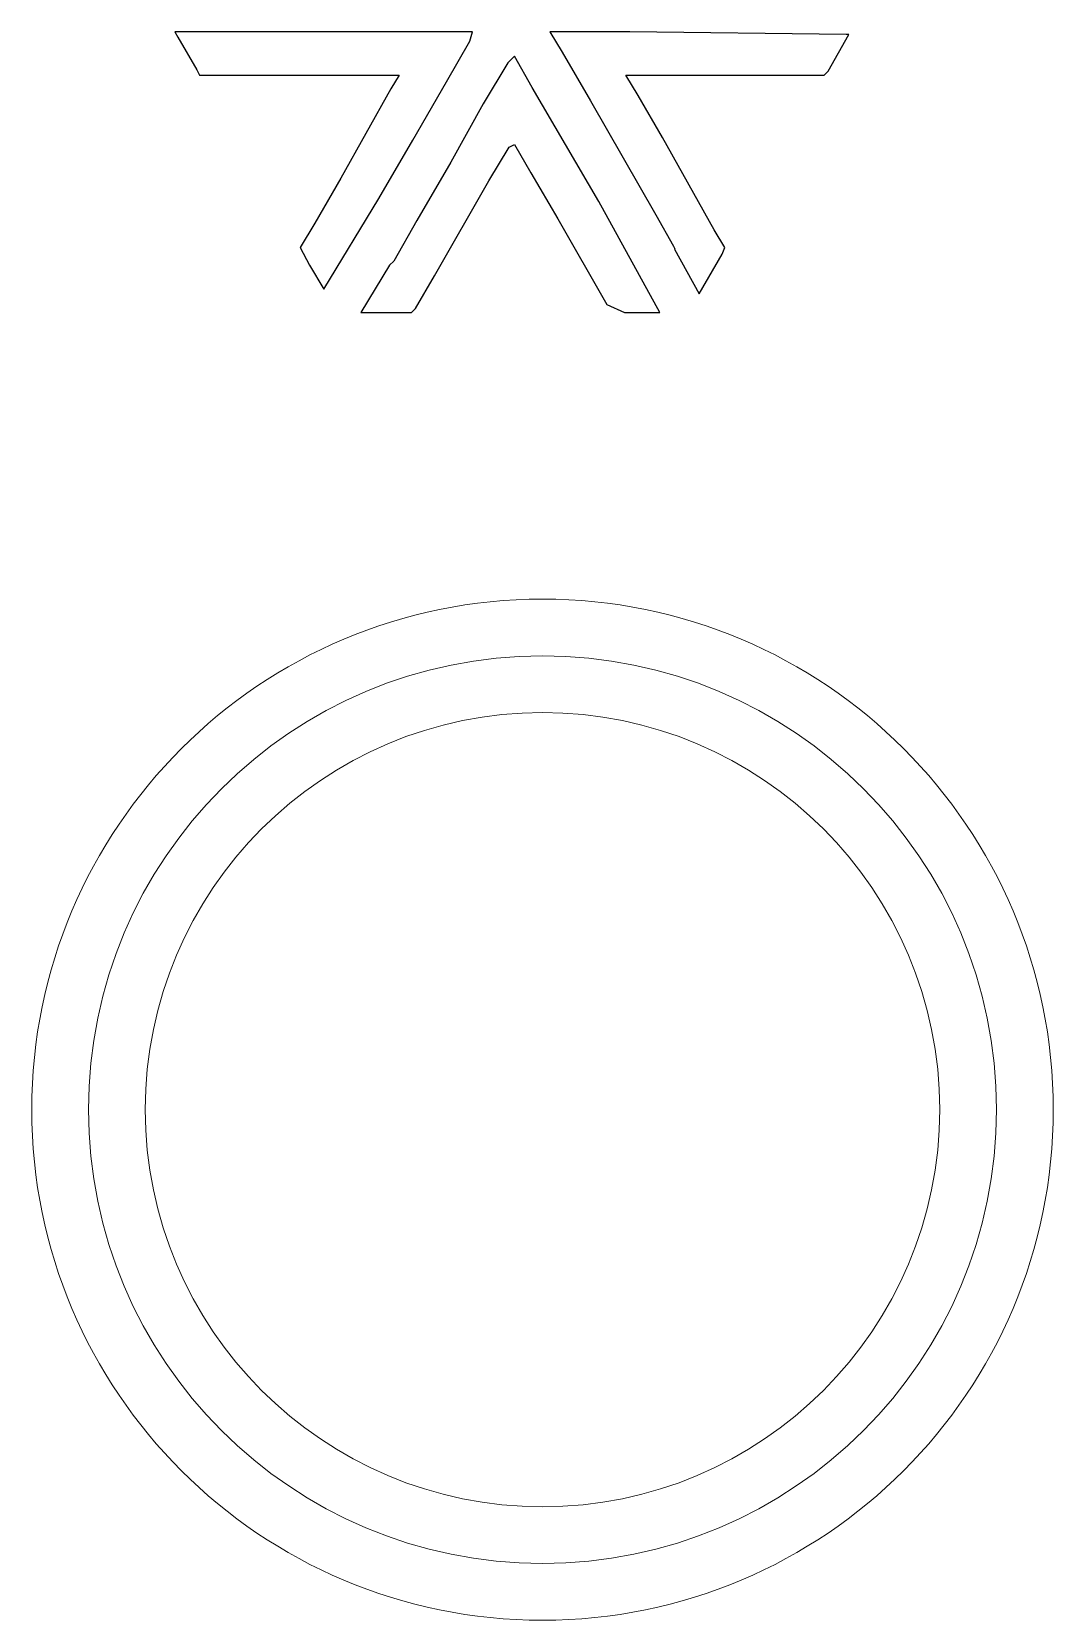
# Model space of a CAD drawing. Header units: centimetres. Extents: x -33.8 to 29.1, y -41.9 to 41.6.
# Drawn here: x -5.55 to 3.45, y -39.75 to -25.75 of the extents above; entities that cross this region are included whole.
import ezdxf

# ---------------------------------------------------------------- set-up
doc = ezdxf.new("R2010")
doc.units = ezdxf.units.CM
doc.header["$MEASUREMENT"] = 0
doc.layers.add('layer 1', color=7, linetype='Continuous')

msp = doc.modelspace()

# ---------------------------------------------------------------- linework, layer by layer
at = {"layer": 'layer 1', "color": 250, "lineweight": 20}
for major_axis in [(0, 4.5), (0, 4), (0, 3.5)]:
    msp.add_ellipse((-1.05221, -35.24813), major_axis=major_axis, ratio=1, dxfattribs=at)
at = {"layer": 'layer 1', "color": 177}
for points, knots in [([(-3.18867, -27.64939), (-3.18867, -27.64939), (-3.18867, -27.64939), (-3.18867, -27.64939), (-3.18867, -27.64939), (-3.18867, -27.64939), (-3.05711, -27.43418), (-3.05711, -27.43418), (-3.05711, -27.43418), (-3.05711, -27.43418), (-2.82981, -27.03962), (-2.82981, -27.03962), (-2.82981, -27.03962), (-2.82981, -27.03962), (-2.38725, -26.25052), (-2.38725, -26.25052), (-2.38725, -26.25052), (-2.38725, -26.25052), (-2.31548, -26.13094), (-2.31548, -26.13094), (-2.31548, -26.13094), (-2.31548, -26.13094), (-2.53078, -26.13094), (-2.53078, -26.13094), (-2.53078, -26.13094), (-2.53078, -26.13094), (-3.47576, -26.13094), (-3.47576, -26.13094), (-3.47576, -26.13094), (-3.47576, -26.13094), (-3.8944, -26.13094), (-3.8944, -26.13094), (-3.8944, -26.13094), (-3.8944, -26.13094), (-4.07383, -26.13094), (-4.07383, -26.13094), (-4.07383, -26.13094), (-4.07383, -26.13094), (-4.09775, -26.08313), (-4.09775, -26.08313), (-4.09775, -26.08313), (-4.09775, -26.08313), (-4.26523, -25.7962), (-4.26523, -25.7962), (-4.26523, -25.7962), (-4.26523, -25.7962), (-4.29155, -25.74836), (-4.29155, -25.74836), (-4.29155, -25.74836), (-4.29155, -25.74836), (-3.84656, -25.74836), (-3.84656, -25.74836), (-3.84656, -25.74836), (-3.84656, -25.74836), (-3.64321, -25.74836), (-3.64321, -25.74836), (-3.64321, -25.74836), (-3.64321, -25.74836), (-3.15277, -25.74836), (-3.15277, -25.74836), (-3.15277, -25.74836), (-3.15277, -25.74836), (-1.99249, -25.74836), (-1.99249, -25.74836), (-1.99249, -25.74836), (-1.99249, -25.74836), (-1.66954, -25.74836), (-1.66954, -25.74836), (-1.66954, -25.74836), (-1.66954, -25.74836), (-1.69346, -25.83204), (-1.69346, -25.83204), (-1.69346, -25.83204), (-1.69346, -25.83204), (-1.89681, -26.19073), (-1.89681, -26.19073), (-1.89681, -26.19073), (-1.89681, -26.19073), (-2.19584, -26.70485), (-2.19584, -26.70485), (-2.19584, -26.70485), (-2.19584, -26.70485), (-2.49488, -27.21896), (-2.49488, -27.21896), (-2.49488, -27.21896), (-2.49488, -27.21896), (-2.97924, -28.01681), (-2.97924, -28.01681), (-2.97924, -28.01681), (-2.97924, -28.01681), (-3.10493, -27.80482), (-3.10493, -27.80482), (-3.10493, -27.80482), (-3.10493, -27.80482), (-3.18867, -27.64939), (-3.18867, -27.64939)], [0, 0, 0, 0, 0.04, 0.04, 0.04, 0.04, 0.08, 0.08, 0.08, 0.08, 0.12, 0.12, 0.12, 0.12, 0.16, 0.16, 0.16, 0.16, 0.2, 0.2, 0.2, 0.2, 0.24, 0.24, 0.24, 0.24, 0.28, 0.28, 0.28, 0.28, 0.32, 0.32, 0.32, 0.32, 0.36, 0.36, 0.36, 0.36, 0.4, 0.4, 0.4, 0.4, 0.44, 0.44, 0.44, 0.44, 0.48, 0.48, 0.48, 0.48, 0.52, 0.52, 0.52, 0.52, 0.56, 0.56, 0.56, 0.56, 0.6, 0.6, 0.6, 0.6, 0.64, 0.64, 0.64, 0.64, 0.68, 0.68, 0.68, 0.68, 0.72, 0.72, 0.72, 0.72, 0.76, 0.76, 0.76, 0.76, 0.8, 0.8, 0.8, 0.8, 0.84, 0.84, 0.84, 0.84, 0.88, 0.88, 0.88, 0.88, 0.92, 0.92, 0.92, 0.92, 1, 1, 1, 1]), ([(1.46444, -26.0951), (1.46444, -26.0951), (1.46444, -26.0951), (1.46444, -26.0951), (1.46444, -26.0951), (1.46444, -26.0951), (1.42857, -26.13094), (1.42857, -26.13094), (1.42857, -26.13094), (1.42857, -26.13094), (1.20127, -26.13094), (1.20127, -26.13094), (1.20127, -26.13094), (1.20127, -26.13094), (0.24435, -26.13094), (0.24435, -26.13094), (0.24435, -26.13094), (0.24435, -26.13094), (-0.16235, -26.13094), (-0.16235, -26.13094), (-0.16235, -26.13094), (-0.16235, -26.13094), (-0.31786, -26.13094), (-0.31786, -26.13094), (-0.31786, -26.13094), (-0.31786, -26.13094), (-0.2102, -26.31029), (-0.2102, -26.31029), (-0.2102, -26.31029), (-0.2102, -26.31029), (0.0051, -26.68093), (0.0051, -26.68093), (0.0051, -26.68093), (0.0051, -26.68093), (0.45964, -27.49394), (0.45964, -27.49394), (0.45964, -27.49394), (0.45964, -27.49394), (0.55536, -27.64939), (0.55536, -27.64939), (0.55536, -27.64939), (0.55536, -27.64939), (0.53144, -27.70916), (0.53144, -27.70916), (0.53144, -27.70916), (0.53144, -27.70916), (0.32817, -28.0586), (0.32817, -28.0586), (0.32817, -28.0586), (0.32817, -28.0586), (0.11129, -27.66429), (0.11129, -27.66429), (0.11129, -27.66429), (0.11129, -27.66429), (0.11276, -27.66134), (0.11276, -27.66134), (0.11276, -27.66134), (0.11276, -27.66134), (0.10082, -27.63742), (0.10082, -27.63742), (0.10082, -27.63742), (0.10082, -27.63742), (-0.05469, -27.36244), (-0.05469, -27.36244), (-0.05469, -27.36244), (-0.05469, -27.36244), (-0.62887, -26.35813), (-0.62887, -26.35813), (-0.62887, -26.35813), (-0.62887, -26.35813), (-0.88006, -25.9277), (-0.88006, -25.9277), (-0.88006, -25.9277), (-0.88006, -25.9277), (-0.98772, -25.74836), (-0.98772, -25.74836), (-0.98772, -25.74836), (-0.98772, -25.74836), (-0.78437, -25.74836), (-0.78437, -25.74836), (-0.78437, -25.74836), (-0.78437, -25.74836), (-0.28196, -25.74836), (-0.28196, -25.74836), (-0.28196, -25.74836), (-0.28196, -25.74836), (1.62289, -25.77225), (1.62289, -25.77225), (1.62289, -25.77225), (1.62289, -25.77225), (1.64796, -25.77225), (1.64796, -25.77225), (1.64796, -25.77225), (1.64796, -25.77225), (1.46444, -26.0951), (1.46444, -26.0951)], [0, 0, 0, 0, 0.04, 0.04, 0.04, 0.04, 0.08, 0.08, 0.08, 0.08, 0.12, 0.12, 0.12, 0.12, 0.16, 0.16, 0.16, 0.16, 0.2, 0.2, 0.2, 0.2, 0.24, 0.24, 0.24, 0.24, 0.28, 0.28, 0.28, 0.28, 0.32, 0.32, 0.32, 0.32, 0.36, 0.36, 0.36, 0.36, 0.4, 0.4, 0.4, 0.4, 0.44, 0.44, 0.44, 0.44, 0.48, 0.48, 0.48, 0.48, 0.52, 0.52, 0.52, 0.52, 0.56, 0.56, 0.56, 0.56, 0.6, 0.6, 0.6, 0.6, 0.64, 0.64, 0.64, 0.64, 0.68, 0.68, 0.68, 0.68, 0.72, 0.72, 0.72, 0.72, 0.76, 0.76, 0.76, 0.76, 0.8, 0.8, 0.8, 0.8, 0.84, 0.84, 0.84, 0.84, 0.88, 0.88, 0.88, 0.88, 0.92, 0.92, 0.92, 0.92, 1, 1, 1, 1]), ([(-0.48531, -28.15153), (-0.48531, -28.15153), (-0.48531, -28.15153), (-0.48531, -28.15153), (-0.48531, -28.15153), (-0.48531, -28.15153), (-0.91593, -27.39831), (-0.91593, -27.39831), (-0.91593, -27.39831), (-0.91593, -27.39831), (-1.15518, -26.9918), (-1.15518, -26.9918), (-1.15518, -26.9918), (-1.15518, -26.9918), (-1.29871, -26.74072), (-1.29871, -26.74072), (-1.29871, -26.74072), (-1.29871, -26.74072), (-1.34658, -26.76461), (-1.34658, -26.76461), (-1.34658, -26.76461), (-1.34658, -26.76461), (-1.52598, -27.06354), (-1.52598, -27.06354), (-1.52598, -27.06354), (-1.52598, -27.06354), (-2.00447, -27.90048), (-2.00447, -27.90048), (-2.00447, -27.90048), (-2.00447, -27.90048), (-2.17192, -28.18743), (-2.17192, -28.18743), (-2.17192, -28.18743), (-2.17192, -28.18743), (-2.20782, -28.22327), (-2.20782, -28.22327), (-2.20782, -28.22327), (-2.20782, -28.22327), (-2.65352, -28.22327), (-2.65352, -28.22327), (-2.65352, -28.22327), (-2.65352, -28.22327), (-2.39993, -27.80555), (-2.39993, -27.80555), (-2.39993, -27.80555), (-2.39993, -27.80555), (-2.36332, -27.76895), (-2.36332, -27.76895), (-2.36332, -27.76895), (-2.36332, -27.76895), (-2.15995, -27.41026), (-2.15995, -27.41026), (-2.15995, -27.41026), (-2.15995, -27.41026), (-1.86091, -26.89614), (-1.86091, -26.89614), (-1.86091, -26.89614), (-1.86091, -26.89614), (-1.57385, -26.38203), (-1.57385, -26.38203), (-1.57385, -26.38203), (-1.57385, -26.38203), (-1.35853, -26.02334), (-1.35853, -26.02334), (-1.35853, -26.02334), (-1.35853, -26.02334), (-1.29871, -25.96357), (-1.29871, -25.96357), (-1.29871, -25.96357), (-1.29871, -25.96357), (-1.14323, -26.23855), (-1.14323, -26.23855), (-1.14323, -26.23855), (-1.14323, -26.23855), (-0.55708, -27.24288), (-0.55708, -27.24288), (-0.55708, -27.24288), (-0.55708, -27.24288), (-0.01953, -28.22327), (-0.01953, -28.22327), (-0.01953, -28.22327), (-0.01953, -28.22327), (-0.3298, -28.22327), (-0.3298, -28.22327), (-0.3298, -28.22327), (-0.3298, -28.22327), (-0.48531, -28.15153), (-0.48531, -28.15153)], [0, 0, 0, 0, 0.04347826, 0.04347826, 0.04347826, 0.04347826, 0.08695652, 0.08695652, 0.08695652, 0.08695652, 0.13043478, 0.13043478, 0.13043478, 0.13043478, 0.17391304, 0.17391304, 0.17391304, 0.17391304, 0.2173913, 0.2173913, 0.2173913, 0.2173913, 0.26086957, 0.26086957, 0.26086957, 0.26086957, 0.30434783, 0.30434783, 0.30434783, 0.30434783, 0.34782609, 0.34782609, 0.34782609, 0.34782609, 0.39130435, 0.39130435, 0.39130435, 0.39130435, 0.43478261, 0.43478261, 0.43478261, 0.43478261, 0.47826087, 0.47826087, 0.47826087, 0.47826087, 0.52173913, 0.52173913, 0.52173913, 0.52173913, 0.56521739, 0.56521739, 0.56521739, 0.56521739, 0.60869565, 0.60869565, 0.60869565, 0.60869565, 0.65217391, 0.65217391, 0.65217391, 0.65217391, 0.69565217, 0.69565217, 0.69565217, 0.69565217, 0.73913043, 0.73913043, 0.73913043, 0.73913043, 0.7826087, 0.7826087, 0.7826087, 0.7826087, 0.82608696, 0.82608696, 0.82608696, 0.82608696, 0.86956522, 0.86956522, 0.86956522, 0.86956522, 0.91304348, 0.91304348, 0.91304348, 0.91304348, 1, 1, 1, 1])]:
    msp.add_open_spline(points, degree=3, knots=knots, dxfattribs=at)

doc.saveas('drawing.dxf')
